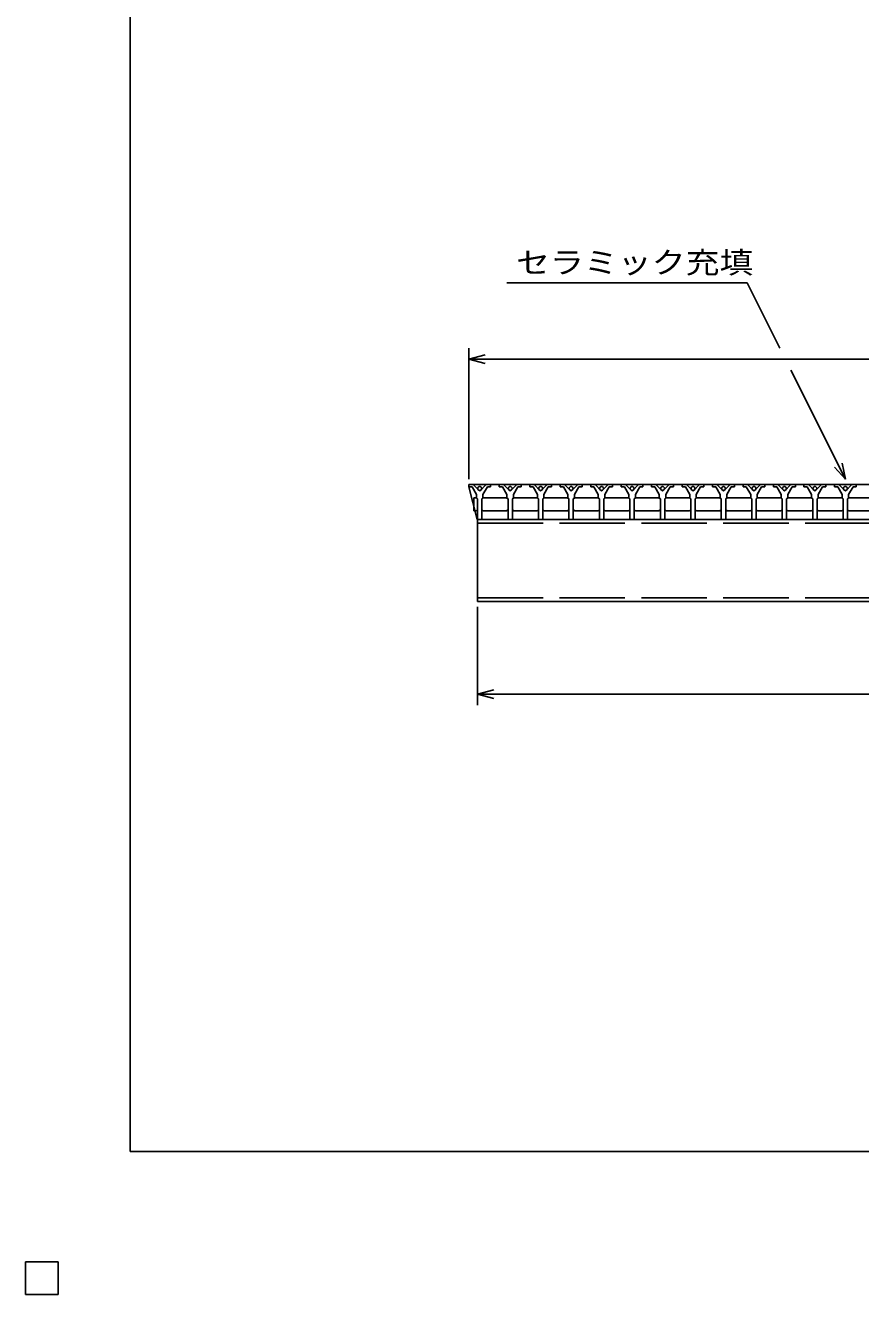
# Model space of a CAD drawing. Units: millimetres, scale not verified. Extents: x -1820 to 1736, y -1282 to 1048.
# Drawn here: x -1820 to -1055, y -1282 to -120 of the extents above; entities that cross this region are included whole.
import ezdxf
from ezdxf.enums import TextEntityAlignment as Align

# ---------------------------------------------------------------- set-up
doc = ezdxf.new("R2010")
doc.units = ezdxf.units.MM
doc.header["$LTSCALE"] = 10
doc.linetypes.add('DASHED', pattern=[7.5, 6, -1.5])
for name, color, linetype, lineweight in [('CADPAC_LAYER_0000', 150, 'Continuous', 25), ('CADPAC_LAYER_0016', 3, 'Continuous', 25), ('CADPAC_LAYER_0022', 2, 'Continuous', 25)]:
    doc.layers.add(name, color=color, linetype=linetype, lineweight=lineweight)
doc.styles.add('ベクトル', font='')
doc.styles.get('ベクトル').set_extended_font_data('ベクトル')

msp = doc.modelspace()

# ---------------------------------------------------------------- linework, layer by layer
at = {"layer": 'CADPAC_LAYER_0000'}
for p, q in [((-1724, -1151.5), (-1724, 1048.5)), ((1736, -1151.5), (-1724, -1151.5))]:
    msp.add_line(p, q, dxfattribs=at)
at = {"layer": 'CADPAC_LAYER_0016'}
for p, q in [((-1414, -540.5), (-1414, -542.5)), ((-1410, -540.5), (-1414, -540.5)), ((-1414, -540.5), (-418, -540.5)), ((-1414, -540.5), (-1414, -542.5)), ((-1414, -542.5), (-1411, -542.5)), ((-1414, -542.5), (-1406.25, -572.5)), ((-1411, -542.5), (-1407, -549.5)), ((-1404, -546.5), (-1410, -540.5)), ((-1398, -540.5), (-1404, -546.5)), ((-1401, -549.5), (-1397, -542.5)), ((-1394, -540.5), (-1398, -540.5)), ((-1397, -542.5), (-1394, -542.5)), ((-1394, -542.5), (-1394, -540.5)), ((-1386.1, -540.5), (-1386.1, -542.5)), ((-1382.1, -540.5), (-1386.1, -540.5)), ((-1386.1, -542.5), (-1383.1, -542.5)), ((-1383.1, -542.5), (-1379.1, -549.5)), ((-1376.1, -546.5), (-1382.1, -540.5)), ((-1370.1, -540.5), (-1376.1, -546.5)), ((-1373.1, -549.5), (-1369.1, -542.5)), ((-1366.1, -540.5), (-1370.1, -540.5)), ((-1369.1, -542.5), (-1366.1, -542.5)), ((-1366.1, -542.5), (-1366.1, -540.5)), ((-1358.2, -540.5), (-1358.2, -542.5)), ((-1354.2, -540.5), (-1358.2, -540.5)), ((-1358.2, -542.5), (-1355.2, -542.5)), ((-1355.2, -542.5), (-1351.2, -549.5)), ((-1348.2, -546.5), (-1354.2, -540.5)), ((-1342.2, -540.5), (-1348.2, -546.5)), ((-1345.2, -549.5), (-1341.2, -542.5)), ((-1338.2, -540.5), (-1342.2, -540.5)), ((-1341.2, -542.5), (-1338.2, -542.5)), ((-1338.2, -542.5), (-1338.2, -540.5)), ((-1330.3, -540.5), (-1330.3, -542.5)), ((-1326.3, -540.5), (-1330.3, -540.5)), ((-1330.3, -542.5), (-1327.3, -542.5)), ((-1327.3, -542.5), (-1323.3, -549.5)), ((-1320.3, -546.5), (-1326.3, -540.5)), ((-1314.3, -540.5), (-1320.3, -546.5)), ((-1317.3, -549.5), (-1313.3, -542.5)), ((-1310.3, -540.5), (-1314.3, -540.5)), ((-1313.3, -542.5), (-1310.3, -542.5)), ((-1310.3, -542.5), (-1310.3, -540.5)), ((-1302.4, -540.5), (-1302.4, -542.5)), ((-1298.4, -540.5), (-1302.4, -540.5)), ((-1302.4, -542.5), (-1299.4, -542.5)), ((-1299.4, -542.5), (-1295.4, -549.5)), ((-1292.4, -546.5), (-1298.4, -540.5)), ((-1286.4, -540.5), (-1292.4, -546.5)), ((-1289.4, -549.5), (-1285.4, -542.5)), ((-1282.4, -540.5), (-1286.4, -540.5)), ((-1285.4, -542.5), (-1282.4, -542.5)), ((-1282.4, -542.5), (-1282.4, -540.5)), ((-1274.5, -540.5), (-1274.5, -542.5)), ((-1270.5, -540.5), (-1274.5, -540.5)), ((-1274.5, -542.5), (-1271.5, -542.5)), ((-1271.5, -542.5), (-1267.5, -549.5)), ((-1264.5, -546.5), (-1270.5, -540.5)), ((-1258.5, -540.5), (-1264.5, -546.5)), ((-1261.5, -549.5), (-1257.5, -542.5)), ((-1254.5, -540.5), (-1258.5, -540.5)), ((-1257.5, -542.5), (-1254.5, -542.5)), ((-1254.5, -542.5), (-1254.5, -540.5)), ((-1246.6, -540.5), (-1246.6, -542.5)), ((-1242.6, -540.5), (-1246.6, -540.5)), ((-1246.6, -542.5), (-1243.6, -542.5)), ((-1243.6, -542.5), (-1239.6, -549.5)), ((-1236.6, -546.5), (-1242.6, -540.5)), ((-1230.6, -540.5), (-1236.6, -546.5)), ((-1233.6, -549.5), (-1229.6, -542.5)), ((-1226.6, -540.5), (-1230.6, -540.5)), ((-1229.6, -542.5), (-1226.6, -542.5)), ((-1226.6, -542.5), (-1226.6, -540.5)), ((-1218.7, -540.5), (-1218.7, -542.5)), ((-1214.7, -540.5), (-1218.7, -540.5)), ((-1218.7, -542.5), (-1215.7, -542.5)), ((-1215.7, -542.5), (-1211.7, -549.5)), ((-1208.7, -546.5), (-1214.7, -540.5)), ((-1202.7, -540.5), (-1208.7, -546.5)), ((-1205.7, -549.5), (-1201.7, -542.5)), ((-1198.7, -540.5), (-1202.7, -540.5)), ((-1201.7, -542.5), (-1198.7, -542.5)), ((-1198.7, -542.5), (-1198.7, -540.5)), ((-1190.8, -540.5), (-1190.8, -542.5)), ((-1186.8, -540.5), (-1190.8, -540.5)), ((-1190.8, -542.5), (-1187.8, -542.5)), ((-1187.8, -542.5), (-1183.8, -549.5)), ((-1180.8, -546.5), (-1186.8, -540.5)), ((-1174.8, -540.5), (-1180.8, -546.5)), ((-1177.8, -549.5), (-1173.8, -542.5)), ((-1170.8, -540.5), (-1174.8, -540.5)), ((-1173.8, -542.5), (-1170.8, -542.5)), ((-1170.8, -542.5), (-1170.8, -540.5)), ((-1162.9, -540.5), (-1162.9, -542.5)), ((-1158.9, -540.5), (-1162.9, -540.5)), ((-1162.9, -542.5), (-1159.9, -542.5)), ((-1159.9, -542.5), (-1155.9, -549.5)), ((-1152.9, -546.5), (-1158.9, -540.5)), ((-1146.9, -540.5), (-1152.9, -546.5)), ((-1149.9, -549.5), (-1145.9, -542.5)), ((-1142.9, -540.5), (-1146.9, -540.5)), ((-1145.9, -542.5), (-1142.9, -542.5)), ((-1142.9, -542.5), (-1142.9, -540.5)), ((-1135, -540.5), (-1135, -542.5)), ((-1131, -540.5), (-1135, -540.5)), ((-1135, -542.5), (-1132, -542.5)), ((-1132, -542.5), (-1128, -549.5)), ((-1125, -546.5), (-1131, -540.5)), ((-1119, -540.5), (-1125, -546.5)), ((-1122, -549.5), (-1118, -542.5)), ((-1115, -540.5), (-1119, -540.5)), ((-1118, -542.5), (-1115, -542.5)), ((-1115, -542.5), (-1115, -540.5)), ((-1107.1, -540.5), (-1107.1, -542.5)), ((-1103.1, -540.5), (-1107.1, -540.5)), ((-1107.1, -542.5), (-1104.1, -542.5)), ((-1104.1, -542.5), (-1100.1, -549.5)), ((-1097.1, -546.5), (-1103.1, -540.5)), ((-1091.1, -540.5), (-1097.1, -546.5)), ((-1094.1, -549.5), (-1090.1, -542.5)), ((-1087.1, -540.5), (-1091.1, -540.5)), ((-1090.1, -542.5), (-1087.1, -542.5)), ((-1087.1, -542.5), (-1087.1, -540.5)), ((-1079.2, -540.5), (-1079.2, -542.5)), ((-1075.2, -540.5), (-1079.2, -540.5)), ((-1079.2, -542.5), (-1076.2, -542.5)), ((-1076.2, -542.5), (-1072.2, -549.5)), ((-1069.2, -546.5), (-1075.2, -540.5)), ((-1063.2, -540.5), (-1069.2, -546.5)), ((-1066.2, -549.5), (-1062.2, -542.5)), ((-1059.2, -540.5), (-1063.2, -540.5)), ((-1062.2, -542.5), (-1059.2, -542.5)), ((-1059.2, -542.5), (-1059.2, -540.5)), ((-1407.25, -552.5), (-1409.25, -552.5)), ((-1409.25, -552.5), (-1409.25, -564.5)), ((-1406.25, -553.5), (-1407.25, -552.5)), ((-1407, -549.5), (-1407, -552.5)), ((-1407, -552.5), (-1406, -553.5)), ((-1406, -553.5), (-1406, -572.5)), ((-1402, -553.5), (-1401, -552.5)), ((-1402, -572.5), (-1402, -553.5)), ((-1401.75, -553.5), (-1400.75, -552.5)), ((-1401, -552.5), (-1401, -549.5)), ((-1400.75, -552.5), (-1379.35, -552.5)), ((-1379.35, -552.5), (-1378.35, -553.5)), ((-1379.1, -549.5), (-1379.1, -552.5)), ((-1379.1, -552.5), (-1378.1, -553.5)), ((-1378.1, -553.5), (-1378.1, -572.5)), ((-1374.1, -553.5), (-1373.1, -552.5)), ((-1374.1, -572.5), (-1374.1, -553.5)), ((-1373.85, -553.5), (-1372.85, -552.5)), ((-1373.1, -552.5), (-1373.1, -549.5)), ((-1372.85, -552.5), (-1351.45, -552.5)), ((-1351.45, -552.5), (-1350.45, -553.5)), ((-1351.2, -549.5), (-1351.2, -552.5)), ((-1351.2, -552.5), (-1350.2, -553.5)), ((-1350.2, -553.5), (-1350.2, -572.5)), ((-1346.2, -553.5), (-1345.2, -552.5)), ((-1346.2, -572.5), (-1346.2, -553.5)), ((-1345.95, -553.5), (-1344.95, -552.5)), ((-1345.2, -552.5), (-1345.2, -549.5)), ((-1344.95, -552.5), (-1323.55, -552.5)), ((-1323.55, -552.5), (-1322.55, -553.5)), ((-1323.3, -549.5), (-1323.3, -552.5)), ((-1323.3, -552.5), (-1322.3, -553.5)), ((-1322.3, -553.5), (-1322.3, -572.5)), ((-1318.3, -553.5), (-1317.3, -552.5)), ((-1318.3, -572.5), (-1318.3, -553.5)), ((-1318.05, -553.5), (-1317.05, -552.5)), ((-1317.3, -552.5), (-1317.3, -549.5)), ((-1317.05, -552.5), (-1295.65, -552.5)), ((-1295.65, -552.5), (-1294.65, -553.5)), ((-1295.4, -549.5), (-1295.4, -552.5)), ((-1295.4, -552.5), (-1294.4, -553.5)), ((-1294.4, -553.5), (-1294.4, -572.5)), ((-1290.4, -553.5), (-1289.4, -552.5)), ((-1290.4, -572.5), (-1290.4, -553.5)), ((-1290.15, -553.5), (-1289.15, -552.5)), ((-1289.4, -552.5), (-1289.4, -549.5)), ((-1289.15, -552.5), (-1267.75, -552.5)), ((-1267.75, -552.5), (-1266.75, -553.5)), ((-1267.5, -549.5), (-1267.5, -552.5)), ((-1267.5, -552.5), (-1266.5, -553.5)), ((-1266.5, -553.5), (-1266.5, -572.5)), ((-1262.5, -553.5), (-1261.5, -552.5)), ((-1262.5, -572.5), (-1262.5, -553.5)), ((-1262.25, -553.5), (-1261.25, -552.5)), ((-1261.5, -552.5), (-1261.5, -549.5)), ((-1261.25, -552.5), (-1239.85, -552.5)), ((-1239.85, -552.5), (-1238.85, -553.5)), ((-1239.6, -549.5), (-1239.6, -552.5)), ((-1239.6, -552.5), (-1238.6, -553.5)), ((-1238.6, -553.5), (-1238.6, -572.5)), ((-1234.6, -553.5), (-1233.6, -552.5)), ((-1234.6, -572.5), (-1234.6, -553.5)), ((-1234.35, -553.5), (-1233.35, -552.5)), ((-1233.6, -552.5), (-1233.6, -549.5)), ((-1233.35, -552.5), (-1211.95, -552.5)), ((-1211.95, -552.5), (-1210.95, -553.5)), ((-1211.7, -549.5), (-1211.7, -552.5)), ((-1211.7, -552.5), (-1210.7, -553.5)), ((-1210.7, -553.5), (-1210.7, -572.5)), ((-1206.7, -553.5), (-1205.7, -552.5)), ((-1206.7, -572.5), (-1206.7, -553.5)), ((-1206.45, -553.5), (-1205.45, -552.5)), ((-1205.7, -552.5), (-1205.7, -549.5)), ((-1205.45, -552.5), (-1184.05, -552.5)), ((-1184.05, -552.5), (-1183.05, -553.5)), ((-1183.8, -549.5), (-1183.8, -552.5)), ((-1183.8, -552.5), (-1182.8, -553.5)), ((-1182.8, -553.5), (-1182.8, -572.5)), ((-1178.8, -553.5), (-1177.8, -552.5)), ((-1178.8, -572.5), (-1178.8, -553.5)), ((-1178.55, -553.5), (-1177.55, -552.5)), ((-1177.8, -552.5), (-1177.8, -549.5)), ((-1177.55, -552.5), (-1156.15, -552.5)), ((-1156.15, -552.5), (-1155.15, -553.5)), ((-1155.9, -549.5), (-1155.9, -552.5)), ((-1155.9, -552.5), (-1154.9, -553.5)), ((-1154.9, -553.5), (-1154.9, -572.5)), ((-1150.9, -553.5), (-1149.9, -552.5)), ((-1150.9, -572.5), (-1150.9, -553.5)), ((-1150.65, -553.5), (-1149.65, -552.5)), ((-1149.9, -552.5), (-1149.9, -549.5)), ((-1149.65, -552.5), (-1128.25, -552.5)), ((-1128.25, -552.5), (-1127.25, -553.5)), ((-1128, -549.5), (-1128, -552.5)), ((-1128, -552.5), (-1127, -553.5)), ((-1127, -553.5), (-1127, -572.5)), ((-1123, -553.5), (-1122, -552.5)), ((-1123, -572.5), (-1123, -553.5)), ((-1122.75, -553.5), (-1121.75, -552.5)), ((-1122, -552.5), (-1122, -549.5)), ((-1121.75, -552.5), (-1100.35, -552.5)), ((-1100.35, -552.5), (-1099.35, -553.5)), ((-1100.1, -549.5), (-1100.1, -552.5)), ((-1100.1, -552.5), (-1099.1, -553.5)), ((-1099.1, -553.5), (-1099.1, -572.5)), ((-1095.1, -553.5), (-1094.1, -552.5)), ((-1095.1, -572.5), (-1095.1, -553.5)), ((-1094.85, -553.5), (-1093.85, -552.5)), ((-1094.1, -552.5), (-1094.1, -549.5)), ((-1093.85, -552.5), (-1072.45, -552.5)), ((-1072.45, -552.5), (-1071.45, -553.5)), ((-1072.2, -549.5), (-1072.2, -552.5)), ((-1072.2, -552.5), (-1071.2, -553.5)), ((-1071.2, -553.5), (-1071.2, -572.5)), ((-1067.2, -553.5), (-1066.2, -552.5)), ((-1067.2, -572.5), (-1067.2, -553.5)), ((-1066.95, -553.5), (-1065.95, -552.5)), ((-1066.2, -552.5), (-1066.2, -549.5)), ((-1065.95, -552.5), (-1044.55, -552.5)), ((-1409.25, -564.5), (-1407.25, -564.5)), ((-1407.25, -564.5), (-1406.25, -563.5)), ((-1400.75, -564.5), (-1401.75, -563.5)), ((-1379.35, -564.5), (-1400.75, -564.5)), ((-1378.35, -563.5), (-1379.35, -564.5)), ((-1372.85, -564.5), (-1373.85, -563.5)), ((-1351.45, -564.5), (-1372.85, -564.5)), ((-1350.45, -563.5), (-1351.45, -564.5)), ((-1344.95, -564.5), (-1345.95, -563.5)), ((-1323.55, -564.5), (-1344.95, -564.5)), ((-1322.55, -563.5), (-1323.55, -564.5)), ((-1317.05, -564.5), (-1318.05, -563.5)), ((-1295.65, -564.5), (-1317.05, -564.5)), ((-1294.65, -563.5), (-1295.65, -564.5)), ((-1289.15, -564.5), (-1290.15, -563.5)), ((-1267.75, -564.5), (-1289.15, -564.5)), ((-1266.75, -563.5), (-1267.75, -564.5)), ((-1261.25, -564.5), (-1262.25, -563.5)), ((-1239.85, -564.5), (-1261.25, -564.5)), ((-1238.85, -563.5), (-1239.85, -564.5)), ((-1233.35, -564.5), (-1234.35, -563.5)), ((-1211.95, -564.5), (-1233.35, -564.5)), ((-1210.95, -563.5), (-1211.95, -564.5)), ((-1205.45, -564.5), (-1206.45, -563.5)), ((-1184.05, -564.5), (-1205.45, -564.5)), ((-1183.05, -563.5), (-1184.05, -564.5)), ((-1177.55, -564.5), (-1178.55, -563.5)), ((-1156.15, -564.5), (-1177.55, -564.5)), ((-1155.15, -563.5), (-1156.15, -564.5)), ((-1149.65, -564.5), (-1150.65, -563.5)), ((-1128.25, -564.5), (-1149.65, -564.5)), ((-1127.25, -563.5), (-1128.25, -564.5)), ((-1121.75, -564.5), (-1122.75, -563.5)), ((-1100.35, -564.5), (-1121.75, -564.5)), ((-1099.35, -563.5), (-1100.35, -564.5)), ((-1093.85, -564.5), (-1094.85, -563.5)), ((-1072.45, -564.5), (-1093.85, -564.5)), ((-1071.45, -563.5), (-1072.45, -564.5)), ((-1065.95, -564.5), (-1066.95, -563.5)), ((-1044.55, -564.5), (-1065.95, -564.5)), ((-1406.25, -572.5), (-425.75, -572.5)), ((-1406, -572.5), (-1402, -572.5)), ((-1406, -572.5), (-426, -572.5)), ((-1406, -647.5), (-1406, -572.5)), ((-1378.1, -572.5), (-1374.1, -572.5)), ((-1350.2, -572.5), (-1346.2, -572.5)), ((-1322.3, -572.5), (-1318.3, -572.5)), ((-1294.4, -572.5), (-1290.4, -572.5)), ((-1266.5, -572.5), (-1262.5, -572.5)), ((-1238.6, -572.5), (-1234.6, -572.5)), ((-1210.7, -572.5), (-1206.7, -572.5)), ((-1182.8, -572.5), (-1178.8, -572.5)), ((-1154.9, -572.5), (-1150.9, -572.5)), ((-1127, -572.5), (-1123, -572.5)), ((-1099.1, -572.5), (-1095.1, -572.5)), ((-1071.2, -572.5), (-1067.2, -572.5)), ((-426, -647.5), (-1406, -647.5)), ((-1820, -1252.5), (-1790, -1252.5)), ((-1820, -1282.5), (-1820, -1252.5)), ((-1820, -1252.5), (-1790, -1252.5)), ((-1820, -1282.5), (-1820, -1252.5)), ((-1820, -1252.5), (-1790, -1252.5)), ((-1820, -1282.5), (-1820, -1252.5)), ((-1820, -1252.5), (-1790, -1252.5)), ((-1820, -1282.5), (-1820, -1252.5)), ((-1820, -1252.5), (-1790, -1252.5)), ((-1820, -1282.5), (-1820, -1252.5)), ((-1790, -1282.5), (-1790, -1252.5)), ((-1790, -1282.5), (-1790, -1252.5)), ((-1790, -1282.5), (-1790, -1252.5)), ((-1790, -1282.5), (-1790, -1252.5)), ((-1790, -1282.5), (-1790, -1252.5)), ((-1820, -1282.5), (-1790, -1282.5)), ((-1820, -1282.5), (-1790, -1282.5)), ((-1820, -1282.5), (-1790, -1282.5)), ((-1820, -1282.5), (-1790, -1282.5)), ((-1820, -1282.5), (-1790, -1282.5))]:
    msp.add_line(p, q, dxfattribs=at)
at = {"layer": 'CADPAC_LAYER_0016', "linetype": 'DASHED'}
for p, q in [((-1406, -575.7), (-426, -575.7)), ((-1406, -644.3), (-426, -644.3))]:
    msp.add_line(p, q, dxfattribs=at)
at = {"layer": 'CADPAC_LAYER_0016'}
for centre in [(-1404, -544), (-1376.1, -544), (-1348.2, -544), (-1320.3, -544), (-1292.4, -544), (-1264.5, -544), (-1236.6, -544), (-1208.7, -544), (-1180.8, -544), (-1152.9, -544), (-1125, -544), (-1097.1, -544), (-1069.2, -544)]:
    msp.add_circle(centre, 1.8, dxfattribs=at)
at = {"layer": 'CADPAC_LAYER_0022', "color": 4}
for p, q in [((-1379.2, -355.5), (-1159.2, -355.5)), ((-1129.2, -415.5), (-1159.2, -355.5)), ((-1414, -535.5), (-1414, -415.5)), ((-1414, -425.5), (-1399, -421.5)), ((-1399, -429.5), (-1414, -425.5)), ((-1414, -425.5), (-418, -425.5)), ((-1069.2, -535.5), (-1119.2, -435.5)), ((-1069.2, -535.5), (-1072.2, -520.9)), ((-1069.2, -535.5), (-1079.2, -524.5)), ((-1406, -742.5), (-1406, -652.5)), ((-1406, -732.5), (-1391, -728.5)), ((-1391, -736.5), (-1406, -732.5)), ((-1406, -732.5), (-426, -732.5)), ((-1790, -1252.5), (-1820, -1252.5)), ((-1820, -1252.5), (-1820, -1282.5)), ((-1790, -1252.5), (-1820, -1252.5)), ((-1820, -1252.5), (-1820, -1282.5)), ((-1790, -1252.5), (-1820, -1252.5)), ((-1820, -1252.5), (-1820, -1282.5)), ((-1790, -1282.5), (-1790, -1252.5)), ((-1790, -1282.5), (-1790, -1252.5)), ((-1790, -1282.5), (-1790, -1252.5)), ((-1820, -1282.5), (-1790, -1282.5)), ((-1820, -1282.5), (-1790, -1282.5)), ((-1820, -1282.5), (-1790, -1282.5))]:
    msp.add_line(p, q, dxfattribs=at)
at = {"layer": 'CADPAC_LAYER_0022'}
for p, q in [((-1790, -1252.5), (-1820, -1252.5)), ((-1820, -1252.5), (-1820, -1282.5)), ((-1790, -1252.5), (-1820, -1252.5)), ((-1820, -1252.5), (-1820, -1282.5)), ((-1790, -1252.5), (-1820, -1252.5)), ((-1820, -1252.5), (-1820, -1282.5)), ((-1790, -1282.5), (-1790, -1252.5)), ((-1790, -1282.5), (-1790, -1252.5)), ((-1790, -1282.5), (-1790, -1252.5)), ((-1820, -1282.5), (-1790, -1282.5)), ((-1820, -1282.5), (-1790, -1282.5)), ((-1820, -1282.5), (-1790, -1282.5))]:
    msp.add_line(p, q, dxfattribs=at)

# ---------------------------------------------------------------- texts
at = {"layer": 'CADPAC_LAYER_0022', "style": 'ベクトル', "width": 1.15}
msp.add_text('セラミック充填', height=19.79, dxfattribs=at).set_placement((-1370.7, -337), align=Align.MIDDLE_LEFT)

doc.saveas('drawing.dxf')
